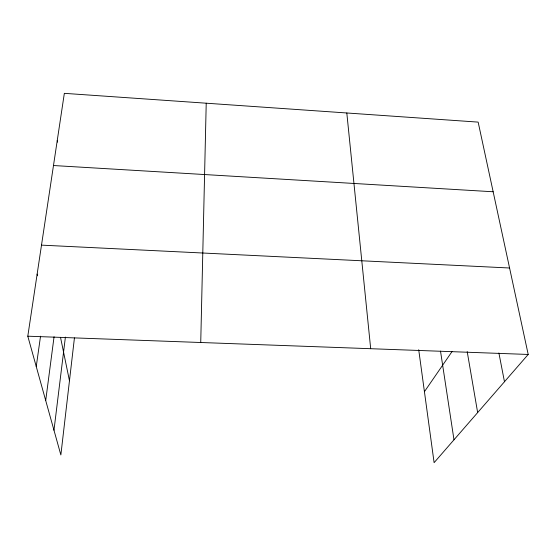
<?xml version="1.0" encoding="UTF-8"?>
<svg xmlns="http://www.w3.org/2000/svg" width="556" height="556" viewBox="0 0 556 556"><rect width="100%" height="100%" fill="white"/><g stroke="black" fill="none" stroke-linecap="round" stroke-linejoin="round"><path stroke-width="0.83" d="M200.737 342.51L206.22 103.207M74.434 337.909L60.861 454.968L27.8 336.192L64.343 93.338L478.153 122.111L528.2 354.457L434.104 462.661L418.71 349.717M53.974 430.219L65.399 337.089M45.71 400.528L54.064 336.748M36.251 366.543L40.532 336.206M424.43 391.667L452.084 351.496M27.8 336.192L528.2 354.457M41.498 245.133L509.574 267.999M53.48 165.528L493.158 191.764M37.141 274.101L37.516 275.755M60.514 337.339L69.465 380.777M498.885 352.963L504.473 381.743M467.2 351.607L477.653 412.58M440.512 351.114L453.988 439.789M57.254 140.446L57.504 142.155M346.812 112.979L370.692 348.709"/></g></svg>
